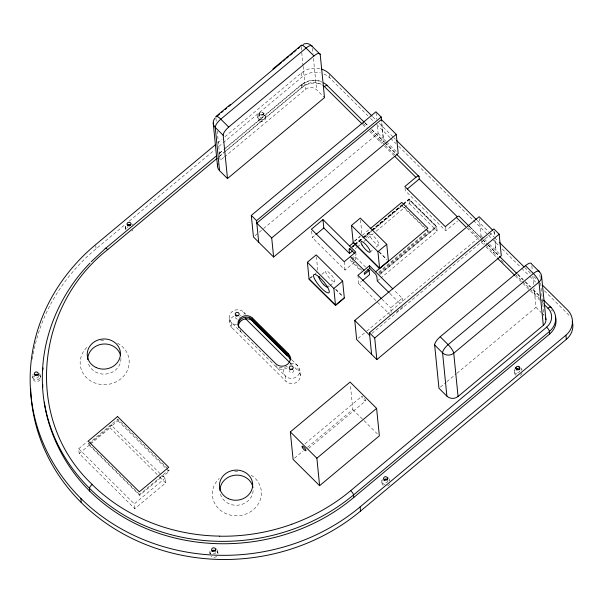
<?xml version="1.0" encoding="UTF-8"?>
<svg xmlns="http://www.w3.org/2000/svg" width="603" height="603" viewBox="0 0 603 603"><rect width="100%" height="100%" fill="white"/><g stroke="black" fill="none" stroke-linecap="round" stroke-linejoin="round"><path stroke-width="0.45" stroke-dasharray="3.02 2.26" d="M217.691 142.828L222.025 139.218M224.911 136.806L301.462 72.948A19.793 17.939 -5.7 0 1 319.756 68.614M32.381 359.132A197.897 179.355 -5.7 0 1 96.065 248.82L125.673 224.12M129.283 221.105L214.502 150.019M218.829 146.401L222.439 143.386M223.163 142.783L301.877 77.116A19.793 17.939 -5.7 0 1 320.17 72.79M219.168 153.283L222.771 150.275M225.65 147.871L301.289 84.774C306.889 80.086 315.12 78.865 321.836 81.737M219.462 153.358L223.08 150.343M223.803 149.74L301.161 85.196A3.957 1.002 50.2 0 1 303.641 86.154L224.399 152.265M218.995 156.478L224.052 152.257M224.776 151.654L301.41 87.714L301.161 85.196M219.364 156.471L223.683 152.868M223.766 157.519L220.148 160.534L217.208 131.077M224.489 156.916L305.404 89.402A7.914 7.176 -5.7 0 1 316.575 89.741L324.504 97.611M354.391 262.282L345.052 270.076L312.271 237.574L315.158 235.17M167.657 468.621L117.834 419.206L88.445 443.725L88.528 444.615L139.685 495.349L162.983 475.91L165.207 478.119L165.682 482.928L134.793 508.698L79.189 453.554L78.707 448.745L87.329 441.554M89.945 443.439L111.826 425.183L110.711 424.075M139.685 495.349L139.595 494.46L168.983 469.941L169.134 471.463L163.044 476.551L111.894 425.816L117.984 420.736L117.834 419.206M79.189 453.554L89.968 444.562M90.684 443.966L110.078 427.783L109.844 425.379M309.723 278.322L311.759 276.626M315.15 273.792L316.507 272.662M354.504 240.966L360.609 235.871M310.432 278.096L312.467 276.393M354.534 241.298L359.968 236.768M362.267 235.336L369.443 229.344M352.114 246.431L353.554 245.233M354.278 244.63L362.199 238.019M362.923 237.416L370.845 230.806M371.569 230.203L402.548 204.357M403.264 203.761L409.03 198.952L436.414 226.11L436.497 226.879L379.581 274.365M350.516 248.006L354.097 245.022M354.813 244.426L361.966 238.456M362.682 237.861L371.267 230.7M371.983 230.105L402.028 205.035L425.424 228.243M352.001 247.011L354.165 245.21M354.888 244.607L371.463 230.783M372.179 230.18L402.45 204.93M403.173 204.327L408.94 199.518L436.708 227.052L437.107 231.1L380.892 277.998M352.19 247.207L354.353 245.398M355.077 244.803L362.282 238.788M365.162 236.384L371.644 230.979M372.368 230.376L402.623 205.133M403.347 204.53L409.105 199.721L409.03 198.952M352.755 247.102L354.18 245.903M354.896 245.308L362.765 238.743M363.481 238.147L371.35 231.582M374.214 229.193L402.118 205.917L402.028 205.035M321.829 274.335L325.846 270.981M365.878 237.582L369.948 234.19M355.288 248.655L356.735 247.449M357.451 246.853L360.338 244.441M363.941 241.441L373.31 233.625M376.189 231.22L409.339 203.558L408.94 199.518M351.255 258.732L356.011 254.76L355.747 252.107M352.069 259.705L355.416 256.916L365.863 267.272M327.972 287.247L329.306 286.131M329.977 285.573L334.665 281.661A6.927 1.756 50.2 0 0 329.291 272.767A6.927 1.756 50.2 0 0 326.811 274.538A6.927 1.756 50.2 0 0 334.665 281.661M369.948 252.227L373.34 249.393M376.053 247.132L378.767 244.871A6.927 1.756 50.2 0 0 373.393 235.977A6.927 1.756 50.2 0 0 370.913 237.74A6.927 1.756 50.2 0 0 378.767 244.871M390.872 315.52L358.762 283.674L361.642 281.277M378.737 272.074L428.1 230.896L426.095 228.906M378.827 272.955L428.19 231.778L428.1 230.896M379.498 273.589L436.414 226.11M379.769 274.553L436.708 227.052M377.29 280.998L380.176 278.594M405.012 188.204L405.261 190.706L445.723 230.836L457.624 220.909M134.793 508.698L134.311 503.889L165.207 478.119M391.174 312.475L390.706 307.832L402.239 298.214L394.249 290.292M358.099 338.336L366.021 331.725M366.745 331.122L481.028 235.781L479.302 218.512M396.586 311.977L403.068 306.565M371.855 333.451L494.053 231.499L494.505 236.044M492.636 253.403L496.035 250.524L494.912 239.27M304.967 443.77L361.83 396.329M294.52 458.167L303.158 450.961M307.477 447.358L352.823 409.527L350.358 384.804M308.744 448.346L365.606 400.905A2.97 0.754 50.2 0 0 363.308 397.091A2.97 0.754 50.2 0 0 362.245 397.852A2.97 0.754 50.2 0 0 365.606 400.905M440.401 387.081L446.152 382.279M446.868 381.684L456.215 373.89M456.931 373.287L535.984 307.342L534.054 288.008M254.896 235.773L258.499 232.773M259.222 232.178L262.825 229.178M263.549 228.582L378.096 133.338L377.161 123.962M379.792 141.494L383.357 138.577L381.676 121.7M372.729 116.778L376.068 120.087M379.4 123.396L393.405 137.28M394.068 137.944L395.402 139.27M477.222 220.412L488.581 231.673M489.244 232.336L493.917 236.971M494.588 237.635L497.927 240.944M524.64 267.438L530.655 273.4M533.994 276.709L535.999 278.699M323.901 74.003A19.793 17.939 -5.7 0 1 329.803 77.968L367.905 115.761M370.581 118.414L373.257 121.06M376.604 124.376L389.968 137.635M390.638 138.298L395.99 143.604M398.658 146.258L472.873 219.854M473.536 220.517L498.945 245.715M502.284 249.024L521.007 267.589M521.678 268.252L529.027 275.548M529.698 276.212L536.384 282.845M544.403 290.797L567.807 314.005A19.793 17.939 -5.7 0 1 569.963 316.598M481.028 235.781L483.621 238.358M484.269 238.999L488.814 243.506M489.463 244.147L499.993 254.443M364.958 122.726L368.132 125.876M371.945 129.653L384.639 142.248M385.279 142.881L395.432 152.958M481.013 237.831L469.322 226.246L470.649 227.557M482.92 239.723L487.375 244.14M488.008 244.765L498.824 255.491M517.902 274.41L522.989 279.46M525.537 281.985L530.625 287.028M533.165 289.553L539.527 295.862M364.951 122.906L367.619 125.552M371.621 129.524L384.307 142.097M384.97 142.76L395.651 153.35M469.496 226.592L482.196 239.187M482.867 239.851L487.548 244.494M488.219 245.157L498.915 255.762M517.63 274.327L524.316 280.953M524.987 281.616L530.331 286.922M533.007 289.576L539.022 295.545M363.194 123.434L367.204 127.406M370.536 130.715L384.556 144.614M385.219 145.278L395.236 155.205M468.41 227.776L479.777 239.052M480.448 239.715L485.121 244.351M485.792 245.014L497.158 256.29M501.168 260.262L503.844 262.916M515.211 274.192L521.897 280.817M522.56 281.48L539.941 298.719M540.612 299.382L542.617 301.372M362.652 124.497L366.405 128.22M369.541 131.326L381.684 143.371M384.48 146.145L393.819 155.401M467.024 228.002L478.609 239.497M481.413 242.278L484.209 245.052M486.078 246.898L496.239 256.984M515.407 275.986L521.663 282.196M522.914 283.433L539.813 300.196M541.69 302.058L543.567 303.92M535.984 307.342L541.268 312.58M541.931 313.236L543.914 315.203A7.914 7.176 -5.7 0 1 544.366 315.693M409.105 199.721L436.497 226.879M409.339 203.558L437.107 231.1M402.118 205.917L424.844 228.462M425.514 229.125L428.19 231.778M379.159 251.783L386.425 258.996M378.978 251.911L386.998 259.863M389.847 293.457L401.085 304.598M361.672 270.302L350.577 259.298L350.727 260.82L361.174 271.184M382.008 299.209L390.706 307.832M335.713 289.236L342.986 296.45M335.75 289.568L343.024 296.782M352.823 409.527L363.436 420.05M364.099 420.706L377.365 433.866M245.632 314.065L243.672 312.128L243.966 315.052M291.86 359.916L297.724 365.735L298.244 370.943A8.314 7.53 -5.7 0 1 297.626 381.601A8.314 7.53 -5.7 0 1 285.897 381.247L231.846 327.64L231.326 322.424L285.377 376.031L285.897 381.247M290.239 362.998L292.244 364.988M294.912 367.634L298.244 370.943M117.984 420.736L169.134 471.463M110.078 427.783L159.064 476.362M159.727 477.018L165.682 482.928M88.445 443.725L139.595 494.46M78.707 448.745L134.311 503.889M378.096 133.338L383.357 138.577M385.875 141.223L383.259 138.622L381.556 121.369M386.523 141.863L396.239 151.541M265.516 116.311L265.644 117.238M217.819 552.205L217.939 553.124M40.499 376.347L40.62 377.267M300.369 375.563L299.759 369.586M539.866 274.704L540.235 278.382M540.695 282.988L543.914 315.203M531.846 265.915L532.306 270.521M532.856 276.046L533.685 284.33M494.166 231.771L494.535 235.524M494.867 239.677L495.96 250.584M445.308 226.653L445.723 230.836M402.239 298.214L402.698 302.857M376.038 112.716L376.694 119.281M360.488 219.944L361.875 233.813M357.933 275.322L358.762 283.674M355.416 256.916L355.747 260.255M329.472 74.629L329.803 77.968M344.215 261.725L345.052 270.076M312.444 48.323L312.995 53.848M313.454 58.446L316.575 89.741M301.183 47.064L301.643 51.67M301.734 52.589L303.015 65.471M303.113 66.39L305.404 89.402M301.462 72.948L301.877 77.116M316.387 256.735L317.773 270.604M311.623 231.077L312.271 237.574M263.292 113.552A1.982 1.794 -5.7 0 1 260.413 115.294A1.982 1.794 -5.7 0 1 260.24 112.188A1.982 1.794 -5.7 0 1 263.292 113.552L263.541 116.07A1.982 1.794 -5.7 0 1 260.669 117.811A1.982 1.794 -5.7 0 1 260.496 114.706A1.982 1.794 -5.7 0 1 263.541 116.07M259.343 113.809L259.591 116.319M276.091 365.32L276.257 366.986A8.314 7.53 -5.7 0 0 288 367.325M240.28 329.811L240.446 331.477A8.314 7.53 -5.7 0 1 238.698 328.71M215.927 118.188L216.296 121.874M229.291 318.572L229.728 323.012M162.983 475.91L163.044 476.551M95.734 245.481L96.065 248.82M111.826 425.183L111.894 425.816M514.133 370.468L514.299 372.503M381.827 480.855L381.985 482.882M257.617 116.078L257.783 118.105M209.919 551.964L210.085 553.991A3.957 3.588 -5.7 0 1 210.899 551.609M125.311 226.457L125.477 228.484M32.6 376.106L32.766 378.134M551.376 309.934A18.716 16.959 -5.7 0 1 552.423 311.103M301.47 87.774A18.716 16.959 -5.7 0 1 320.562 83.983M301.221 85.257A18.716 16.959 -5.7 0 1 322.032 82.098M303.701 86.221A14.751 13.372 -5.7 0 1 321.912 84.586M290.51 363.421A8.314 7.53 -5.7 0 1 299.857 370.687A8.314 7.53 -5.7 0 1 290.623 378.39A8.314 7.53 -5.7 0 1 283.47 369.3M290.676 362.576A8.314 7.53 -5.7 0 1 289.907 364.981M236.459 324.776A8.314 7.53 -5.7 0 1 229.2 317.773A8.314 7.53 -5.7 0 1 235.698 309.95A8.314 7.53 -5.7 0 1 245.18 314.269M231.846 327.64A8.314 7.53 -5.7 0 1 234.379 315.776M240.145 315.158A8.314 7.53 -5.7 0 1 240.951 315.384M287.239 366.119A8.314 7.53 -5.7 0 1 278.563 366.986M293.329 370.069A1.982 1.794 -5.7 0 1 291.942 372.639A1.982 1.794 -5.7 0 1 289.576 370.822M239.353 316.62A1.982 1.794 -5.7 0 1 239.474 317.336M237.394 319.07A1.982 1.794 -5.7 0 1 235.524 317.404M217.035 549.876A3.957 3.588 -5.7 0 1 217.223 553.931M210.5 554.021A3.957 3.588 -5.7 0 1 210.326 550.547M216.726 551.067A3.957 3.588 -5.7 0 1 217.984 553.863M216.681 556.365A3.957 3.588 -5.7 0 1 211.095 556.2M215.784 552.514A1.982 1.794 -5.7 0 1 211.954 552.574M385.159 484.533A3.957 3.588 -5.7 0 1 382.234 479.438M388.935 478.767A3.957 3.588 -5.7 0 1 389.681 480.357M389.636 483.832A3.957 3.588 -5.7 0 1 387.314 485.973M383.244 485.309A3.957 3.588 -5.7 0 1 382.799 480.501M388.875 480.176A3.957 3.588 -5.7 0 1 389.493 480.998M387.744 480.847A1.982 1.794 -5.7 0 1 383.923 481.631M517.065 374.079A3.957 3.588 -5.7 0 1 514.382 369.39M520.773 367.913A3.957 3.588 -5.7 0 1 521.987 369.971M522.07 373.099A3.957 3.588 -5.7 0 1 519.982 375.443M516.145 375.33A3.957 3.588 -5.7 0 1 514.894 370.4M520.939 369.571A3.957 3.588 -5.7 0 1 521.618 370.317M520.035 370.837A1.982 1.794 -5.7 0 1 516.13 370.898M39.24 373.551A3.957 3.588 -5.7 0 1 39.61 378.443A3.957 3.588 -5.7 0 1 34.243 379.181A3.957 3.588 -5.7 0 1 33.195 374.38M39.12 374.998A3.957 3.588 -5.7 0 1 39.926 379.928A3.957 3.588 -5.7 0 1 34.507 380.908A3.957 3.588 -5.7 0 1 33.361 376.038M38.524 376.099A1.982 1.794 -5.7 0 1 36.542 378.021A1.982 1.794 -5.7 0 1 34.575 376.166M126.321 229.027A3.957 3.588 -5.7 0 1 125.906 224.731M131.951 223.894A3.957 3.588 -5.7 0 1 132.63 224.64M132.969 229.773A3.957 3.588 -5.7 0 1 131.793 231.07M125.869 229.871A3.957 3.588 -5.7 0 1 126.291 226.102M127.678 227.678A1.982 1.794 -5.7 0 1 127.308 226.886M120.947 358.491A16.62 15.067 -5.7 0 1 105.834 374.048A16.62 15.067 -5.7 0 1 87.948 361.77M253.147 490.699A16.62 15.067 -5.7 0 1 238.057 505.186A16.62 15.067 -5.7 0 1 220.404 493.955M251.225 475.202A24.542 22.243 -5.7 0 1 256.087 507.033A24.542 22.243 -5.7 0 1 220.743 510.553A24.542 22.243 -5.7 0 1 219.243 478.39M234.695 471.388A24.542 22.243 -5.7 0 1 238.193 471.267M117.547 343.213A24.542 22.243 -5.7 0 1 124.226 375.481A24.542 22.243 -5.7 0 1 88.083 379.076A24.542 22.243 -5.7 0 1 88.279 346.13M100.739 340.491A24.542 22.243 -5.7 0 1 105.97 340.137M327.994 285.536A6.927 1.771 49.8 0 1 328.07 285.732M259.765 119.424A3.957 3.588 -5.7 0 0 265.516 115.942A3.957 3.588 -5.7 0 0 259.418 113.221A3.957 3.588 -5.7 0 0 259.765 119.424M259.931 121.082A3.957 3.588 -5.7 0 0 265.682 117.6A3.957 3.588 -5.7 0 0 259.584 114.879A3.957 3.588 -5.7 0 0 259.931 121.082"/><path stroke-width="0.9" d="M42.73 387.345L42.753 384.578M42.881 369.805L43.107 367.958M90.013 263.074C58.717 295.108 40.416 339.888 42.481 384.827C44.177 429.969 66.481 473.212 101.41 501.658C172.564 560.421 284.005 556.418 353.795 497.445L549.725 333.979L549.476 331.469A3.957 1.002 50.2 0 0 546.665 327.18L350.735 490.638A3.957 1.002 50.2 0 1 353.546 494.927L353.795 497.445M91.272 261.702L105.231 248.662L216.567 155.77M217.201 158.272L107.711 249.619C35.155 306.309 23.547 419.839 92.206 484.435A3.957 1.342 -45.2 0 0 89.432 488.551L89.689 491.068M216.085 116.417L230.293 104.56M272.918 68.998L301.342 45.285M216.552 116.665L219.447 114.253M221.61 112.444L223.057 111.246M225.228 109.437L226.668 108.231M228.839 106.422L281.578 62.418M283.026 61.212L285.196 59.403M286.636 58.197L288.807 56.388M290.254 55.182L292.417 53.373M293.865 52.175L296.028 50.366M298.199 48.557L299.646 47.351M227.489 178.548L223.17 135.283A7.914 2.676 -45.2 0 1 228.718 127.052L313.975 55.921A7.914 2.676 -45.2 0 1 320.185 54.345L324.504 97.611L227.489 178.548L219.56 170.687A7.914 7.176 -5.7 0 1 217.796 164.069M215.527 144.637L95.651 244.652A197.897 179.355 -5.7 0 0 80.862 498.425L81.284 502.601M322.967 219.605L311.442 229.223L344.215 261.725L355.747 252.107L322.967 219.605L323.803 227.957L349.521 253.464L352.408 251.059M315.874 234.567L323.803 227.957M307.379 262.245L316.206 254.888L342.647 281.111L344.343 298.093L335.524 305.45L309.075 279.227L307.379 262.245L333.828 288.475L335.524 305.45M351.489 225.454L360.308 218.09L386.749 244.321L388.445 261.295L379.626 268.659L353.177 242.429L351.489 225.454L377.93 251.677L379.626 268.659M457.066 216.53L419.258 179.031L419.01 176.521A3.957 1.342 -45.2 0 0 415.904 177.305L404.847 186.531L445.308 226.653L456.365 217.434A3.957 1.342 -45.2 0 1 459.471 216.643L468.825 225.929M407.364 188.958L419.258 179.031M349.536 245.949L353.441 242.692M370.167 228.741L401.764 202.382L427.836 228.243L388.445 261.295M333.828 288.475L342.647 281.111M377.93 251.677L386.749 244.321M392.915 288.973L369.458 265.712L357.933 275.322L381.345 298.545M369.458 265.712L369.722 268.365L364.287 272.895L364.438 274.425L369.126 270.513L367.822 269.217M362.358 280.681L369.541 274.689L369.126 270.513M344.313 297.761L335.487 305.118L309.045 278.887M388.415 260.963L379.589 268.32L353.147 242.097M375.609 271.81L379.521 268.554M371.614 354.368L369.435 332.788L493.887 228.959L499.156 234.19L501.304 255.747L376.86 359.576L356.659 339.534L354.752 320.449L479.121 216.688L492.757 230.21M376.86 359.576L374.704 338.012L499.156 234.19M290.337 431.906L350.087 382.061L376.611 408.367L379.355 435.833L319.613 485.679L293.081 459.373L290.337 431.906L316.869 458.212L319.613 485.679M440.198 336.783L525.454 265.652A7.914 2.676 -45.2 0 1 531.665 264.076L539.595 271.938A7.914 7.176 -5.7 0 1 538.999 282.091L543.318 325.356L458.061 396.48A7.914 7.176 -5.7 0 1 446.891 396.141L438.961 388.279L434.65 345.014A7.914 2.676 -45.2 0 1 440.198 336.783L448.127 344.645A7.914 2.005 50.2 0 1 453.742 353.222L458.061 396.48M316.869 458.212L376.611 408.367M549.476 331.469L353.546 494.927C301.319 538.464 226.811 552.68 162.094 532.065C103.377 514.035 54.006 463.805 44.305 402.141M80.862 498.425A197.897 179.355 -5.7 0 0 360.097 506.912L565.908 335.208A19.793 17.939 -5.7 0 0 567.385 309.829L542.677 285.325M30.655 388.814A197.897 179.355 -5.7 0 0 150.524 546.378A197.897 179.355 -5.7 0 0 360.511 511.088L566.323 339.383A19.793 17.939 -5.7 0 0 572.232 321.399M256.81 223.118L381.375 119.552L396.277 134.386L398.184 153.471L273.619 257.036L253.456 236.971L251.3 215.407L375.948 111.781L381.209 117.012L381.578 120.766M258.695 242.187L256.561 220.645L381.209 117.012M273.619 257.036L271.712 237.951L396.277 134.386M291.754 524.263C268.629 532.577 243.989 536.647 219.417 536.195M304.025 43.831L307.432 43.544L310.357 44.577M310.575 45.233A7.914 7.176 -5.7 0 1 312.256 46.484L320.185 54.345M313.975 55.921L306.045 48.059A7.914 2.005 50.2 0 0 301.085 46.145M525.454 265.652L533.384 273.521A7.914 2.005 50.2 0 1 538.999 282.091L453.742 353.222A7.914 7.176 -5.7 0 1 442.579 352.883L434.65 345.014M372.066 116.123L329.389 73.792A19.793 17.939 -5.7 0 0 321.67 69.141M396.736 140.589L476.558 219.748M499.261 242.27L523.977 266.775M364.28 122.243L327.572 85.837A3.957 1.342 -45.2 0 0 324.467 86.628A14.751 13.372 -5.7 0 0 323.02 85.309M396.314 154.014L419.01 176.521M499.578 256.426L516.959 273.664M543.702 300.181L551.059 307.477A18.716 16.959 -5.7 0 1 549.416 331.409M324.467 86.628L362.026 123.879M394.746 156.328L415.904 177.305M456.365 217.434L465.689 226.683M497.226 257.956L514.781 275.367M544.818 305.163L547.954 308.261A3.957 1.342 -45.2 0 1 551.059 307.477M228.718 127.052L220.788 119.183A7.914 2.005 50.2 0 0 215.836 117.268M354.768 253.531L349.8 248.602L349.891 249.484L349.235 248.835L349.122 249.423L349.521 253.464M369.722 268.365L375.873 274.463L376.89 276.958L377.29 280.998L389.191 292.802M350.313 256.644L364.024 270.242M223.17 135.283L215.241 127.421A7.914 7.176 -5.7 0 1 214.849 118.248M369.435 332.788L374.704 338.012M354.752 320.449L369.707 335.283M252.484 318.03L288.287 353.539L288.438 355.016L252.634 319.507L252.484 318.03A8.314 7.53 -5.7 0 0 240.755 317.675A8.314 7.53 -5.7 0 0 240.137 328.334L275.94 363.843A8.314 7.53 -5.7 0 0 287.669 364.197A8.314 7.53 -5.7 0 0 288.287 353.539M238.675 327.421A8.314 7.53 -5.7 0 1 243.303 317.743A8.314 7.53 -5.7 0 1 254.029 321.437L286.448 353.584A8.314 7.53 -5.7 0 1 290.556 359.644M249.536 317.939L291.211 359.267M238.336 326.019A8.314 7.53 -5.7 0 1 245.127 318.934A8.314 7.53 -5.7 0 1 254.195 323.095L286.613 355.25A8.314 7.53 -5.7 0 1 290.458 359.765M245.527 318.655L289.568 362.335M251.3 215.407L256.561 220.645M256.788 223.095L271.712 237.951M565.908 335.208L566.323 339.383M541.615 276.347L545.926 319.605M446.891 396.141L442.579 352.883A7.914 2.676 -45.2 0 1 448.127 344.645L533.384 273.521A7.914 2.676 -45.2 0 1 539.595 271.938M360.097 506.912L360.511 511.088M286.448 353.584L286.613 355.25M254.029 321.437L254.195 323.095M219.56 170.687L215.241 127.421A7.914 2.676 -45.2 0 1 220.788 119.183L306.045 48.059A7.914 2.676 -45.2 0 1 312.256 46.484M213.221 123.02L217.54 166.277M555.461 316.944A18.716 16.959 -5.7 0 1 549.672 333.919M323.638 82.867A18.716 16.959 -5.7 0 1 327.64 85.784M105.231 248.662A3.957 1.002 50.2 0 1 107.711 249.619M548.014 308.208A14.751 13.372 -5.7 0 1 546.604 327.112M350.727 490.638A186.493 169.021 -5.7 0 1 291.746 524.248M219.417 536.112A180.704 163.775 -5.7 0 1 92.123 484.51M245.76 317.924A8.314 7.53 -5.7 0 1 245.579 318.866M238.539 324.738A8.314 7.53 -5.7 0 1 238.019 324.791M235.924 315.226A8.314 7.53 -5.7 0 1 236.753 315.06M545.444 317.48A7.914 7.176 -5.7 0 1 543.318 325.356M302.91 44.999A7.914 7.176 -5.7 0 1 303.626 44.705M289.877 369.963A1.982 1.794 -5.7 0 1 292.598 369.345M236.052 316.078A1.982 1.794 -5.7 0 1 238.547 315.738M215.964 549.001A3.957 3.588 -5.7 0 1 216.281 549.197M211.97 550.72A3.957 3.588 -5.7 0 1 213.432 550.207M215.045 550.253A3.957 3.588 -5.7 0 1 215.429 550.358M212.022 551.481A1.982 1.794 -5.7 0 1 215.557 551.119M387.872 477.893A3.957 3.588 -5.7 0 1 388.181 478.081M384.563 479.287A3.957 3.588 -5.7 0 1 385.332 479.091M386.553 479.076A3.957 3.588 -5.7 0 1 387.337 479.249M383.923 480.372A1.982 1.794 -5.7 0 1 387.458 480.003M515.181 368.199A3.957 3.588 -5.7 0 1 516.017 367.566M518.693 367.031A3.957 3.588 -5.7 0 1 519.093 367.106M516.515 369.051A3.957 3.588 -5.7 0 1 517.645 368.712M519.258 368.765A3.957 3.588 -5.7 0 1 519.643 368.863M516.228 369.993A1.982 1.794 -5.7 0 1 519.552 369.368M35.336 374.546A3.957 3.588 -5.7 0 1 38.11 374.501M34.868 375.3A1.982 1.794 -5.7 0 1 38.328 375.405M127.693 225.04A3.957 3.588 -5.7 0 1 130.436 224.746M127.489 225.808A1.982 1.794 -5.7 0 1 130.602 225.236M87.737 359.629A16.62 15.067 -5.7 0 1 102.261 344.14A16.62 15.067 -5.7 0 1 120.502 355.295M219.959 490.767A16.62 15.067 -5.7 0 1 235.072 475.202A16.62 15.067 -5.7 0 1 252.959 487.48M323.849 284.782A6.927 1.734 50.5 0 1 318.995 277.38M318.957 277.342A6.927 1.786 50.3 0 1 319.304 276.476M327.678 287.314A6.927 1.719 50 0 1 323.841 284.722M117.57 416.552L88.174 441.072L139.331 491.807L168.719 467.287L117.57 416.552M315.55 280.629A11.804 2.985 50.2 0 0 328.929 292.757A11.804 2.985 50.2 0 0 319.771 277.606A11.804 2.985 50.2 0 0 315.55 280.629M290.337 369.353A1.982 1.794 -5.7 0 0 293.216 367.619A1.982 1.794 -5.7 0 0 290.164 366.255A1.982 1.794 -5.7 0 0 290.337 369.353M236.286 315.746A1.982 1.794 -5.7 0 0 239.157 314.012A1.982 1.794 -5.7 0 0 236.112 312.648A1.982 1.794 -5.7 0 0 236.286 315.746M302.495 447.69A2.97 0.754 50.2 0 0 305.864 450.743A2.97 0.754 50.2 0 0 303.565 446.936A2.97 0.754 50.2 0 0 302.495 447.69M212.716 551.187A1.982 1.794 -5.7 0 0 215.595 549.446A1.982 1.794 -5.7 0 0 212.542 548.082A1.982 1.794 -5.7 0 0 212.716 551.187M384.624 480.071A1.982 1.794 -5.7 0 0 387.495 478.33A1.982 1.794 -5.7 0 0 384.45 476.973A1.982 1.794 -5.7 0 0 384.624 480.071M516.929 369.692A1.982 1.794 -5.7 0 0 519.801 367.951A1.982 1.794 -5.7 0 0 516.756 366.586A1.982 1.794 -5.7 0 0 516.929 369.692M35.396 375.322A1.982 1.794 -5.7 0 0 38.268 373.589A1.982 1.794 -5.7 0 0 35.223 372.224A1.982 1.794 -5.7 0 0 35.396 375.322M128.107 225.673A1.982 1.794 -5.7 0 0 130.987 223.939A1.982 1.794 -5.7 0 0 127.934 222.575A1.982 1.794 -5.7 0 0 128.107 225.673M228.499 498.726A16.62 15.067 -5.7 0 0 252.649 484.111A16.62 15.067 -5.7 0 0 227.045 472.669A16.62 15.067 -5.7 0 0 228.499 498.726M96.269 367.596A16.62 15.067 -5.7 0 0 120.427 352.981A16.62 15.067 -5.7 0 0 94.822 341.539A16.62 15.067 -5.7 0 0 96.269 367.596M362.094 245.097A6.927 1.756 50.2 0 0 369.948 252.227A6.927 1.756 50.2 0 0 364.574 243.333A6.927 1.756 50.2 0 0 362.094 245.097"/></g></svg>
